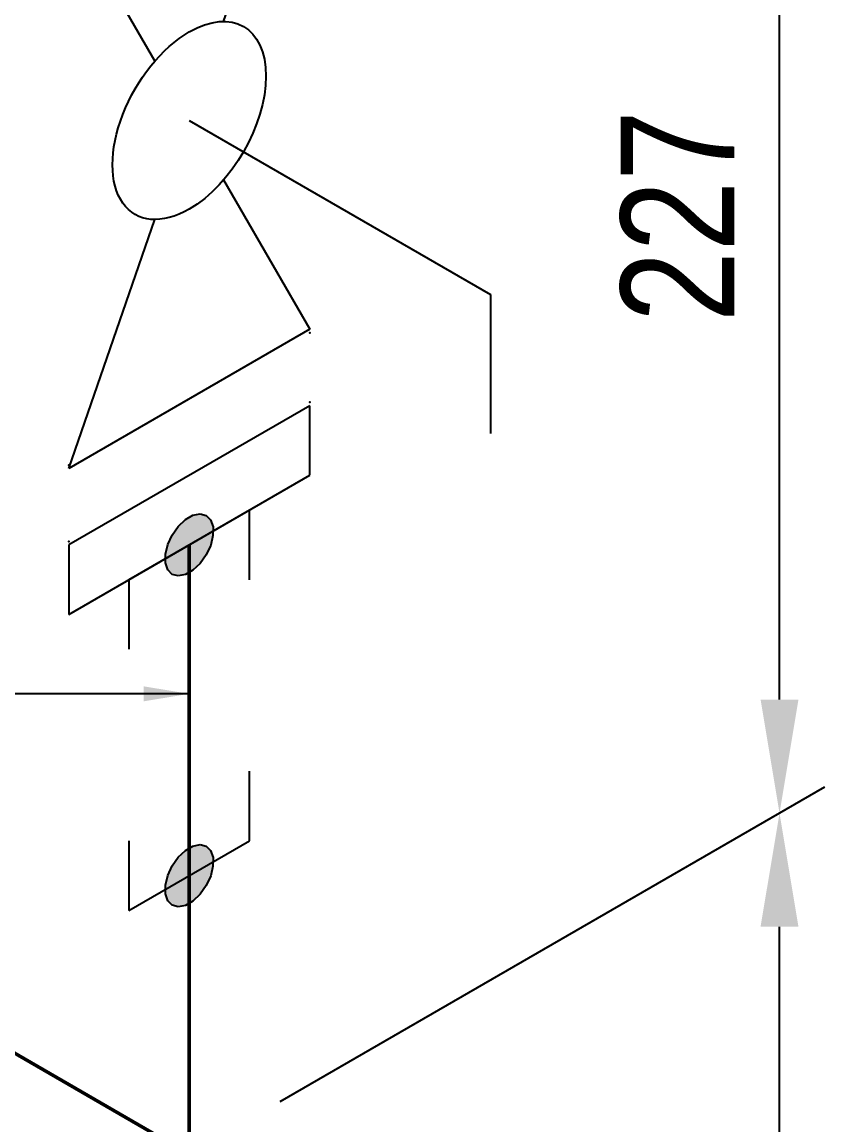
# Model space of a CAD drawing. Header units: millimetres. Extents: x 0 to 594, y 0 to 420.
# Drawn here: x 340.95 to 358.62, y 136.52 to 160.78 of the extents above; entities that cross this region are included whole.
import ezdxf
from ezdxf import colors
from ezdxf.entities.mleader import LeaderData, LeaderLine
from ezdxf.math import Vec2, Vec3

# ---------------------------------------------------------------- set-up
doc = ezdxf.new("R2010")
doc.units = ezdxf.units.MM
doc.header["$LTSCALE"] = 0.25
for name, color, linetype in [('밸브', 4, 'Continuous'), ('용접', 1, 'Continuous'), ('주석', 7, 'Continuous'), ('치수', 1, 'Continuous')]:
    doc.layers.add(name, color=color, linetype=linetype)
doc.layers.add('파이프 작은 보어', color=30, linetype='Continuous', lineweight=50)
doc.styles.add('AdskIsoMetric', font='arial.ttf', dxfattribs={"width": 0.8, "height": 2.5})
doc.styles.add('AdskIsoMetric-30', font='arial.ttf', dxfattribs={"width": 0.8, "height": 2.5})
doc.styles.add('AdskIsoMetric30', font='arial.ttf', dxfattribs={"width": 0.8, "oblique": 30, "height": 2.5})
doc.styles.get("Standard").update_dxf_attribs({"font": 'arial.ttf'})
doc.dimstyles.new('AdskIsoMetric', dxfattribs={"dimtxt": 2.5, "dimasz": 2.5, "dimexe": 1, "dimexo": 2, "dimgap": 0.8, "dimtad": 1, "dimdec": 0, "dimrnd": 1, "dimzin": 0, "dimdsep": 46, "dimtxsty": 'AdskIsoMetric', "dimcen": 0, "dimclrt": 7, "dimadec": 0, "dimazin": 0, "dimtfac": 1, "dimtdec": 0, "dimtmove": 1, "dimatfit": 3, "dimfxl": 0, "dimfrac": 2, "dimtolj": 1, "dimtzin": 0, "dimarcsym": 0})

# ---------------------------------------------------------------- blocks, each defined once
blk = doc.blocks.new('플랜지-1-IsoRight')
at = {"color": 0, "linetype": 'ByBlock', "lineweight": -2}
blk.add_wipeout([(0.0442, 0.1786), (-0.0442, 0.2296), (-0.0442, -0.1786), (0.0442, -0.2296)], dxfattribs=at)
at = {"color": 0, "linetype": 'ByBlock', "lineweight": -2, "extrusion": (0.707107, 0.408248, -0.57735)}
for p, q in [((0.0442, 0.1786), (-0.0442, 0.2296)), ((-0.0442, 0.2296), (-0.0442, -0.1786)), ((0.0442, -0.2296), (0.0442, 0.1786)), ((-0.0442, -0.1786), (0.0442, -0.2296))]:
    blk.add_line(p, q, dxfattribs=at)
at = {"color": 0, "linetype": 'ByBlock', "lineweight": -2}
blk.add_wipeout([(0.0442, 0.1786), (-0.0442, 0.2296), (-0.0442, -0.1786), (0.0442, -0.2296)], dxfattribs=at)
at = {"color": 0, "linetype": 'ByBlock', "lineweight": -2, "extrusion": (0.707107, 0.408248, -0.57735)}
for p, q in [((0.0442, 0.1786), (-0.0442, 0.2296)), ((-0.0442, 0.2296), (-0.0442, -0.1786)), ((0.0442, -0.2296), (0.0442, 0.1786)), ((-0.0442, -0.1786), (0.0442, -0.2296))]:
    blk.add_line(p, q, dxfattribs=at)
blk = doc.blocks.new('볼 밸브-1-IsoRight')
at = {"color": 0, "linetype": 'ByBlock', "lineweight": -2, "extrusion": (0.707107, 0.408248, -0.57735)}
for p, q in [((-0.1006, 0.1164), (-0.3536, 0.4082)), ((-0.3536, 0.4082), (-0.3536, 0)), ((0.1006, 0.0001), (0.3536, 0)), ((-0.3536, 0), (-0.1006, -0.0001)), ((0.3536, 0), (0.3536, -0.4082)), ((0.1125, -0.065), (0.1125, -0.065)), ((0.3536, -0.4082), (0.1007, -0.1162))]:
    blk.add_line(p, q, dxfattribs=at)
at = {"linetype": 'ByBlock', "extrusion": (-1.92296e-16, -1.11022e-16, -1)}
for start_param, end_param in [(-0.785398, 2.356194), (2.356194, 5.497787)]:
    blk.add_ellipse((0, 0), major_axis=(-0.0796, 0.1378), ratio=0.57735, start_param=start_param, end_param=end_param, dxfattribs=at)
blk = doc.blocks.new('Operator_Lever-2-IsoLeft')
at = {"color": 0, "linetype": 'ByBlock', "lineweight": -2, "extrusion": (0, -0.816497, -0.57735)}
for p, q in [((0, 0), (0.4419, 0.2552)), ((0.4419, 0.2552), (0.6187, 0.1531))]:
    blk.add_line(p, q, dxfattribs=at)
blk = doc.blocks.new('개스킷-1-IsoRight')
at = {"color": 0, "linetype": 'ByBlock', "lineweight": -2, "extrusion": (1, 0, 0)}
for p in [(-0.0442, 0.2296), (0.0442, 0.1786), (-0.0529, -0.1736), (0.0442, -0.2296)]:
    blk.add_point(p, dxfattribs=at)
blk = doc.blocks.new('*D87')
at = {"layer": 'Defpoints', "color": 0}
for p in [(357.619, 143.375), (344.629, 135.875), (344.629, 93.459)]:
    blk.add_point(p, dxfattribs=at)
at = {"layer": '치수', "color": 0, "lineweight": -2}
for p, q in [((346.629, 137.03), (358.619, 143.952)), ((357.619, 103.459), (357.619, 140.875)), ((346.629, 94.613), (358.619, 101.536))]:
    blk.add_line(p, q, dxfattribs=at)
at = {"layer": '치수', "color": 0}
for points in [[(357.202, 140.875), (358.036, 140.875), (357.619, 143.375)], [(357.202, 103.459), (358.036, 103.459), (357.619, 100.959)]]:
    blk.add_solid(points, dxfattribs=at)
at = {"layer": '치수', "color": 7, "insert": (355.353, 120.858), "char_height": 2.5, "attachment_point": 5, "rotation": 90, "style": 'AdskIsoMetric-30'}
blk.add_mtext('\\A1;327', dxfattribs=at)
blk = doc.blocks.new('*D88')
at = {"layer": 'Defpoints', "color": 0}
for p in [(357.619, 172.238), (347.28, 166.269), (344.629, 135.875)]:
    blk.add_point(p, dxfattribs=at)
at = {"layer": '치수', "color": 0, "lineweight": -2}
for p, q in [((349.28, 167.423), (358.619, 172.815)), ((357.619, 145.875), (357.619, 169.738)), ((346.629, 137.03), (358.619, 143.952))]:
    blk.add_line(p, q, dxfattribs=at)
at = {"layer": '치수', "color": 0}
for points in [[(357.202, 169.738), (358.036, 169.738), (357.619, 172.238)], [(357.202, 145.875), (358.036, 145.875), (357.619, 143.375)]]:
    blk.add_solid(points, dxfattribs=at)
at = {"layer": '치수', "color": 7, "insert": (355.374, 156.51), "char_height": 2.5, "attachment_point": 5, "rotation": 90, "style": 'AdskIsoMetric-30'}
blk.add_mtext('\\A1;227', dxfattribs=at)
blk = doc.blocks.new('*D89')
at = {"layer": 'Defpoints', "color": 0}
for p in [(303.795, 159.45), (344.629, 135.875), (331.638, 128.375)]:
    blk.add_point(p, dxfattribs=at)
at = {"layer": '치수', "color": 0, "lineweight": -2}
for p, q in [((301.795, 158.295), (289.805, 151.373)), ((292.97, 150.7), (329.473, 129.625)), ((342.629, 134.72), (330.638, 127.798))]:
    blk.add_line(p, q, dxfattribs=at)
at = {"layer": '치수', "color": 0}
for points in [[(293.178, 151.061), (292.762, 150.339), (290.805, 151.95)], [(329.681, 129.986), (329.265, 129.264), (331.638, 128.375)]]:
    blk.add_solid(points, dxfattribs=at)
at = {"layer": '치수', "color": 7, "insert": (313.488, 141.471), "char_height": 2.5, "attachment_point": 5, "rotation": 330, "style": 'AdskIsoMetric30'}
blk.add_mtext('\\A1;335', dxfattribs=at)
blk = doc.blocks.new('티-1-Iso2DSkew0')
at = {"color": 0, "linetype": 'ByBlock', "lineweight": -2, "extrusion": (-0.707107, -0.408248, 0.57735)}
for p, q in [((0, 0), (0, 6.124)), ((0, 0), (-5.303, 3.062)), ((0, -6.124), (0, 0))]:
    blk.add_line(p, q, dxfattribs=at)
blk = doc.blocks.new('SocketWeld-1-IsoRight')
blk.add_hatch(color=256).paths.add_polyline_path([(0.0055, 0.0371), (0.0057, 0.0369), (0.006, 0.0367), (0.0062, 0.0365), (0.0064, 0.0363), (0.0066, 0.0361), (0.0068, 0.0359), (0.007, 0.0357), (0.0072, 0.0355), (0.0075, 0.0353), (0.0077, 0.0351), (0.0079, 0.0349), (0.0081, 0.0347), (0.0083, 0.0345), (0.0085, 0.0343), (0.0088, 0.0341), (0.009, 0.0339), (0.0092, 0.0337), (0.0094, 0.0334), (0.0096, 0.0332), (0.0098, 0.033), (0.01, 0.0328), (0.0103, 0.0326), (0.0105, 0.0324), (0.0107, 0.0322), (0.0109, 0.032), (0.0111, 0.0318), (0.0113, 0.0316), (0.0115, 0.0314), (0.0118, 0.0312), (0.012, 0.031), (0.0122, 0.0308), (0.0124, 0.0306), (0.0126, 0.0304), (0.0128, 0.0302), (0.013, 0.03), (0.0133, 0.0298), (0.0135, 0.0296), (0.0137, 0.0294), (0.0139, 0.0292), (0.0141, 0.0289), (0.0143, 0.0287), (0.0145, 0.0285), (0.0148, 0.0283), (0.015, 0.0281), (0.0152, 0.0279), (0.0154, 0.0277), (0.0156, 0.0275), (0.0158, 0.0273), (0.0161, 0.0271), (0.0161, 0.0271), (0.0162, 0.0268), (0.0164, 0.0266), (0.0166, 0.0263), (0.0168, 0.0261), (0.017, 0.0258), (0.0171, 0.0256), (0.0173, 0.0253), (0.0175, 0.025), (0.0177, 0.0248), (0.0179, 0.0245), (0.0181, 0.0243), (0.0182, 0.024), (0.0184, 0.0237), (0.0186, 0.0235), (0.0188, 0.0232), (0.019, 0.023), (0.0192, 0.0227), (0.0193, 0.0225), (0.0195, 0.0222), (0.0197, 0.0219), (0.0199, 0.0217), (0.0201, 0.0214), (0.0203, 0.0212), (0.0204, 0.0209), (0.0206, 0.0206), (0.0208, 0.0204), (0.021, 0.0201), (0.0212, 0.0199), (0.0213, 0.0196), (0.0215, 0.0193), (0.0217, 0.0191), (0.0219, 0.0188), (0.0221, 0.0186), (0.0223, 0.0183), (0.0224, 0.0181), (0.0226, 0.0178), (0.0228, 0.0175), (0.023, 0.0173), (0.0232, 0.017), (0.0234, 0.0168), (0.0235, 0.0165), (0.0237, 0.0162), (0.0239, 0.016), (0.0241, 0.0157), (0.0243, 0.0155), (0.0245, 0.0152), (0.0246, 0.015), (0.0248, 0.0147), (0.025, 0.0144), (0.025, 0.0144), (0.0251, 0.0141), (0.0253, 0.0139), (0.0254, 0.0136), (0.0255, 0.0133), (0.0257, 0.013), (0.0258, 0.0127), (0.0259, 0.0124), (0.0261, 0.0121), (0.0262, 0.0118), (0.0263, 0.0116), (0.0265, 0.0113), (0.0266, 0.011), (0.0267, 0.0107), (0.0269, 0.0104), (0.027, 0.0101), (0.0271, 0.0098), (0.0273, 0.0095), (0.0274, 0.0093), (0.0275, 0.009), (0.0277, 0.0087), (0.0278, 0.0084), (0.0279, 0.0081), (0.0281, 0.0078), (0.0282, 0.0075), (0.0283, 0.0072), (0.0284, 0.007), (0.0286, 0.0067), (0.0287, 0.0064), (0.0288, 0.0061), (0.029, 0.0058), (0.0291, 0.0055), (0.0292, 0.0052), (0.0294, 0.0049), (0.0295, 0.0047), (0.0296, 0.0044), (0.0298, 0.0041), (0.0299, 0.0038), (0.03, 0.0035), (0.0302, 0.0032), (0.0303, 0.0029), (0.0304, 0.0026), (0.0306, 0.0024), (0.0307, 0.0021), (0.0308, 0.0018), (0.031, 0.0015), (0.0311, 0.0012), (0.0312, 0.0009), (0.0314, 0.0006), (0.0315, 0.0003), (0.0315, 0.0003), (0.0316, 0.0001), (0.0316, -0.0002), (0.0317, -0.0005), (0.0318, -0.0008), (0.0319, -0.0011), (0.0319, -0.0014), (0.032, -0.0017), (0.0321, -0.002), (0.0321, -0.0022), (0.0322, -0.0025), (0.0323, -0.0028), (0.0323, -0.0031), (0.0324, -0.0034), (0.0325, -0.0037), (0.0325, -0.004), (0.0326, -0.0043), (0.0327, -0.0046), (0.0328, -0.0048), (0.0328, -0.0051), (0.0329, -0.0054), (0.033, -0.0057), (0.033, -0.006), (0.0331, -0.0063), (0.0332, -0.0066), (0.0332, -0.0069), (0.0333, -0.0071), (0.0334, -0.0074), (0.0335, -0.0077), (0.0335, -0.008), (0.0336, -0.0083), (0.0337, -0.0086), (0.0337, -0.0089), (0.0338, -0.0092), (0.0339, -0.0095), (0.0339, -0.0097), (0.034, -0.01), (0.0341, -0.0103), (0.0342, -0.0106), (0.0342, -0.0109), (0.0343, -0.0112), (0.0344, -0.0115), (0.0344, -0.0118), (0.0345, -0.012), (0.0346, -0.0123), (0.0346, -0.0126), (0.0347, -0.0129), (0.0348, -0.0132), (0.0349, -0.0135), (0.0349, -0.0138), (0.0349, -0.0138), (0.0349, -0.014), (0.0349, -0.0143), (0.0349, -0.0146), (0.0349, -0.0148), (0.0349, -0.0151), (0.0349, -0.0153), (0.0349, -0.0156), (0.0349, -0.0159), (0.0349, -0.0161), (0.0349, -0.0164), (0.0349, -0.0166), (0.0349, -0.0169), (0.0349, -0.0172), (0.0349, -0.0174), (0.0349, -0.0177), (0.0349, -0.0179), (0.0349, -0.0182), (0.0349, -0.0185), (0.0349, -0.0187), (0.0349, -0.019), (0.0349, -0.0192), (0.0349, -0.0195), (0.0349, -0.0198), (0.0349, -0.02), (0.0349, -0.0203), (0.0349, -0.0206), (0.0349, -0.0208), (0.0349, -0.0211), (0.0349, -0.0213), (0.0349, -0.0216), (0.0349, -0.0219), (0.0349, -0.0221), (0.0349, -0.0224), (0.0349, -0.0226), (0.0349, -0.0229), (0.0349, -0.0232), (0.0349, -0.0234), (0.0349, -0.0237), (0.0349, -0.0239), (0.0349, -0.0242), (0.0349, -0.0245), (0.0349, -0.0247), (0.0349, -0.025), (0.0349, -0.0252), (0.0349, -0.0255), (0.0349, -0.0258), (0.0349, -0.026), (0.0349, -0.0263), (0.0349, -0.0265), (0.0349, -0.0265), (0.0349, -0.0268), (0.0348, -0.027), (0.0347, -0.0272), (0.0346, -0.0274), (0.0346, -0.0276), (0.0345, -0.0278), (0.0344, -0.028), (0.0344, -0.0282), (0.0343, -0.0284), (0.0342, -0.0286), (0.0342, -0.0288), (0.0341, -0.029), (0.034, -0.0292), (0.0339, -0.0295), (0.0339, -0.0297), (0.0338, -0.0299), (0.0337, -0.0301), (0.0337, -0.0303), (0.0336, -0.0305), (0.0335, -0.0307), (0.0335, -0.0309), (0.0334, -0.0311), (0.0333, -0.0313), (0.0332, -0.0315), (0.0332, -0.0317), (0.0331, -0.0319), (0.033, -0.0322), (0.033, -0.0324), (0.0329, -0.0326), (0.0328, -0.0328), (0.0328, -0.033), (0.0327, -0.0332), (0.0326, -0.0334), (0.0325, -0.0336), (0.0325, -0.0338), (0.0324, -0.034), (0.0323, -0.0342), (0.0323, -0.0344), (0.0322, -0.0346), (0.0321, -0.0349), (0.0321, -0.0351), (0.032, -0.0353), (0.0319, -0.0355), (0.0319, -0.0357), (0.0318, -0.0359), (0.0317, -0.0361), (0.0316, -0.0363), (0.0316, -0.0365), (0.0315, -0.0367), (0.0315, -0.0367), (0.0314, -0.0369), (0.0312, -0.037), (0.0311, -0.0371), (0.031, -0.0373), (0.0308, -0.0374), (0.0307, -0.0375), (0.0306, -0.0377), (0.0304, -0.0378), (0.0303, -0.0379), (0.0302, -0.0381), (0.03, -0.0382), (0.0299, -0.0383), (0.0298, -0.0385), (0.0296, -0.0386), (0.0295, -0.0387), (0.0294, -0.0389), (0.0292, -0.039), (0.0291, -0.0391), (0.029, -0.0393), (0.0288, -0.0394), (0.0287, -0.0395), (0.0286, -0.0397), (0.0284, -0.0398), (0.0283, -0.0399), (0.0282, -0.0401), (0.0281, -0.0402), (0.0279, -0.0403), (0.0278, -0.0405), (0.0277, -0.0406), (0.0275, -0.0408), (0.0274, -0.0409), (0.0273, -0.041), (0.0271, -0.0412), (0.027, -0.0413), (0.0269, -0.0414), (0.0267, -0.0416), (0.0266, -0.0417), (0.0265, -0.0418), (0.0263, -0.042), (0.0262, -0.0421), (0.0261, -0.0422), (0.0259, -0.0424), (0.0258, -0.0425), (0.0257, -0.0426), (0.0255, -0.0428), (0.0254, -0.0429), (0.0253, -0.043), (0.0251, -0.0432), (0.025, -0.0433), (0.025, -0.0433), (0.0248, -0.0433), (0.0246, -0.0434), (0.0245, -0.0434), (0.0243, -0.0435), (0.0241, -0.0435), (0.0239, -0.0436), (0.0237, -0.0436), (0.0235, -0.0437), (0.0234, -0.0437), (0.0232, -0.0438), (0.023, -0.0438), (0.0228, -0.0439), (0.0226, -0.0439), (0.0224, -0.044), (0.0223, -0.044), (0.0221, -0.0441), (0.0219, -0.0441), (0.0217, -0.0442), (0.0215, -0.0442), (0.0213, -0.0443), (0.0212, -0.0443), (0.021, -0.0444), (0.0208, -0.0444), (0.0206, -0.0444), (0.0204, -0.0445), (0.0203, -0.0445), (0.0201, -0.0446), (0.0199, -0.0446), (0.0197, -0.0447), (0.0195, -0.0447), (0.0193, -0.0448), (0.0192, -0.0448), (0.019, -0.0449), (0.0188, -0.0449), (0.0186, -0.045), (0.0184, -0.045), (0.0182, -0.0451), (0.0181, -0.0451), (0.0179, -0.0452), (0.0177, -0.0452), (0.0175, -0.0453), (0.0173, -0.0453), (0.0171, -0.0454), (0.017, -0.0454), (0.0168, -0.0455), (0.0166, -0.0455), (0.0164, -0.0455), (0.0162, -0.0456), (0.0161, -0.0456), (0.0161, -0.0456), (0.0158, -0.0456), (0.0156, -0.0456), (0.0154, -0.0455), (0.0152, -0.0455), (0.015, -0.0454), (0.0148, -0.0454), (0.0145, -0.0453), (0.0143, -0.0453), (0.0141, -0.0453), (0.0139, -0.0452), (0.0137, -0.0452), (0.0135, -0.0451), (0.0133, -0.0451), (0.013, -0.045), (0.0128, -0.045), (0.0126, -0.0449), (0.0124, -0.0449), (0.0122, -0.0449), (0.012, -0.0448), (0.0118, -0.0448), (0.0115, -0.0447), (0.0113, -0.0447), (0.0111, -0.0446), (0.0109, -0.0446), (0.0107, -0.0446), (0.0105, -0.0445), (0.0103, -0.0445), (0.01, -0.0444), (0.0098, -0.0444), (0.0096, -0.0443), (0.0094, -0.0443), (0.0092, -0.0443), (0.009, -0.0442), (0.0088, -0.0442), (0.0085, -0.0441), (0.0083, -0.0441), (0.0081, -0.044), (0.0079, -0.044), (0.0077, -0.0439), (0.0075, -0.0439), (0.0072, -0.0439), (0.007, -0.0438), (0.0068, -0.0438), (0.0066, -0.0437), (0.0064, -0.0437), (0.0062, -0.0436), (0.006, -0.0436), (0.0057, -0.0436), (0.0055, -0.0435), (0.0055, -0.0435), (0.0053, -0.0434), (0.0051, -0.0433), (0.0049, -0.0431), (0.0046, -0.043), (0.0044, -0.0429), (0.0042, -0.0427), (0.004, -0.0426), (0.0037, -0.0425), (0.0035, -0.0423), (0.0033, -0.0422), (0.003, -0.0421), (0.0028, -0.042), (0.0026, -0.0418), (0.0024, -0.0417), (0.0021, -0.0416), (0.0019, -0.0414), (0.0017, -0.0413), (0.0015, -0.0412), (0.0012, -0.041), (0.001, -0.0409), (0.0008, -0.0408), (0.0006, -0.0406), (0.0003, -0.0405), (0.0001, -0.0404), (-0.0001, -0.0403), (-0.0003, -0.0401), (-0.0006, -0.04), (-0.0008, -0.0399), (-0.001, -0.0397), (-0.0012, -0.0396), (-0.0015, -0.0395), (-0.0017, -0.0393), (-0.0019, -0.0392), (-0.0021, -0.0391), (-0.0024, -0.039), (-0.0026, -0.0388), (-0.0028, -0.0387), (-0.003, -0.0386), (-0.0033, -0.0384), (-0.0035, -0.0383), (-0.0037, -0.0382), (-0.004, -0.038), (-0.0042, -0.0379), (-0.0044, -0.0378), (-0.0046, -0.0377), (-0.0049, -0.0375), (-0.0051, -0.0374), (-0.0053, -0.0373), (-0.0055, -0.0371), (-0.0055, -0.0371), (-0.0057, -0.0369), (-0.006, -0.0367), (-0.0062, -0.0365), (-0.0064, -0.0363), (-0.0066, -0.0361), (-0.0068, -0.0359), (-0.007, -0.0357), (-0.0072, -0.0355), (-0.0075, -0.0353), (-0.0077, -0.0351), (-0.0079, -0.0349), (-0.0081, -0.0347), (-0.0083, -0.0345), (-0.0085, -0.0343), (-0.0088, -0.0341), (-0.009, -0.0339), (-0.0092, -0.0337), (-0.0094, -0.0334), (-0.0096, -0.0332), (-0.0098, -0.033), (-0.01, -0.0328), (-0.0103, -0.0326), (-0.0105, -0.0324), (-0.0107, -0.0322), (-0.0109, -0.032), (-0.0111, -0.0318), (-0.0113, -0.0316), (-0.0115, -0.0314), (-0.0118, -0.0312), (-0.012, -0.031), (-0.0122, -0.0308), (-0.0124, -0.0306), (-0.0126, -0.0304), (-0.0128, -0.0302), (-0.013, -0.03), (-0.0133, -0.0298), (-0.0135, -0.0296), (-0.0137, -0.0294), (-0.0139, -0.0292), (-0.0141, -0.0289), (-0.0143, -0.0287), (-0.0145, -0.0285), (-0.0148, -0.0283), (-0.015, -0.0281), (-0.0152, -0.0279), (-0.0154, -0.0277), (-0.0156, -0.0275), (-0.0158, -0.0273), (-0.0161, -0.0271), (-0.0161, -0.0271), (-0.0162, -0.0268), (-0.0164, -0.0266), (-0.0166, -0.0263), (-0.0168, -0.0261), (-0.017, -0.0258), (-0.0171, -0.0256), (-0.0173, -0.0253), (-0.0175, -0.025), (-0.0177, -0.0248), (-0.0179, -0.0245), (-0.0181, -0.0243), (-0.0182, -0.024), (-0.0184, -0.0237), (-0.0186, -0.0235), (-0.0188, -0.0232), (-0.019, -0.023), (-0.0192, -0.0227), (-0.0193, -0.0225), (-0.0195, -0.0222), (-0.0197, -0.0219), (-0.0199, -0.0217), (-0.0201, -0.0214), (-0.0203, -0.0212), (-0.0204, -0.0209), (-0.0206, -0.0206), (-0.0208, -0.0204), (-0.021, -0.0201), (-0.0212, -0.0199), (-0.0213, -0.0196), (-0.0215, -0.0193), (-0.0217, -0.0191), (-0.0219, -0.0188), (-0.0221, -0.0186), (-0.0223, -0.0183), (-0.0224, -0.0181), (-0.0226, -0.0178), (-0.0228, -0.0175), (-0.023, -0.0173), (-0.0232, -0.017), (-0.0234, -0.0168), (-0.0235, -0.0165), (-0.0237, -0.0162), (-0.0239, -0.016), (-0.0241, -0.0157), (-0.0243, -0.0155), (-0.0245, -0.0152), (-0.0246, -0.015), (-0.0248, -0.0147), (-0.025, -0.0144), (-0.025, -0.0144), (-0.0251, -0.0141), (-0.0253, -0.0139), (-0.0254, -0.0136), (-0.0255, -0.0133), (-0.0257, -0.013), (-0.0258, -0.0127), (-0.0259, -0.0124), (-0.0261, -0.0121), (-0.0262, -0.0118), (-0.0263, -0.0116), (-0.0265, -0.0113), (-0.0266, -0.011), (-0.0267, -0.0107), (-0.0269, -0.0104), (-0.027, -0.0101), (-0.0271, -0.0098), (-0.0273, -0.0095), (-0.0274, -0.0093), (-0.0275, -0.009), (-0.0277, -0.0087), (-0.0278, -0.0084), (-0.0279, -0.0081), (-0.0281, -0.0078), (-0.0282, -0.0075), (-0.0283, -0.0072), (-0.0284, -0.007), (-0.0286, -0.0067), (-0.0287, -0.0064), (-0.0288, -0.0061), (-0.029, -0.0058), (-0.0291, -0.0055), (-0.0292, -0.0052), (-0.0294, -0.0049), (-0.0295, -0.0047), (-0.0296, -0.0044), (-0.0298, -0.0041), (-0.0299, -0.0038), (-0.03, -0.0035), (-0.0302, -0.0032), (-0.0303, -0.0029), (-0.0304, -0.0026), (-0.0306, -0.0024), (-0.0307, -0.0021), (-0.0308, -0.0018), (-0.031, -0.0015), (-0.0311, -0.0012), (-0.0312, -0.0009), (-0.0314, -0.0006), (-0.0315, -0.0003), (-0.0315, -0.0003), (-0.0316, -0.0001), (-0.0316, 0.0002), (-0.0317, 0.0005), (-0.0318, 0.0008), (-0.0319, 0.0011), (-0.0319, 0.0014), (-0.032, 0.0017), (-0.0321, 0.002), (-0.0321, 0.0022), (-0.0322, 0.0025), (-0.0323, 0.0028), (-0.0323, 0.0031), (-0.0324, 0.0034), (-0.0325, 0.0037), (-0.0325, 0.004), (-0.0326, 0.0043), (-0.0327, 0.0046), (-0.0328, 0.0048), (-0.0328, 0.0051), (-0.0329, 0.0054), (-0.033, 0.0057), (-0.033, 0.006), (-0.0331, 0.0063), (-0.0332, 0.0066), (-0.0332, 0.0069), (-0.0333, 0.0071), (-0.0334, 0.0074), (-0.0335, 0.0077), (-0.0335, 0.008), (-0.0336, 0.0083), (-0.0337, 0.0086), (-0.0337, 0.0089), (-0.0338, 0.0092), (-0.0339, 0.0095), (-0.0339, 0.0097), (-0.034, 0.01), (-0.0341, 0.0103), (-0.0342, 0.0106), (-0.0342, 0.0109), (-0.0343, 0.0112), (-0.0344, 0.0115), (-0.0344, 0.0118), (-0.0345, 0.012), (-0.0346, 0.0123), (-0.0346, 0.0126), (-0.0347, 0.0129), (-0.0348, 0.0132), (-0.0349, 0.0135), (-0.0349, 0.0138), (-0.0349, 0.0138), (-0.0349, 0.014), (-0.0349, 0.0143), (-0.0349, 0.0146), (-0.0349, 0.0148), (-0.0349, 0.0151), (-0.0349, 0.0153), (-0.0349, 0.0156), (-0.0349, 0.0159), (-0.0349, 0.0161), (-0.0349, 0.0164), (-0.0349, 0.0166), (-0.0349, 0.0169), (-0.0349, 0.0172), (-0.0349, 0.0174), (-0.0349, 0.0177), (-0.0349, 0.0179), (-0.0349, 0.0182), (-0.0349, 0.0185), (-0.0349, 0.0187), (-0.0349, 0.019), (-0.0349, 0.0192), (-0.0349, 0.0195), (-0.0349, 0.0198), (-0.0349, 0.02), (-0.0349, 0.0203), (-0.0349, 0.0206), (-0.0349, 0.0208), (-0.0349, 0.0211), (-0.0349, 0.0213), (-0.0349, 0.0216), (-0.0349, 0.0219), (-0.0349, 0.0221), (-0.0349, 0.0224), (-0.0349, 0.0226), (-0.0349, 0.0229), (-0.0349, 0.0232), (-0.0349, 0.0234), (-0.0349, 0.0237), (-0.0349, 0.0239), (-0.0349, 0.0242), (-0.0349, 0.0245), (-0.0349, 0.0247), (-0.0349, 0.025), (-0.0349, 0.0252), (-0.0349, 0.0255), (-0.0349, 0.0258), (-0.0349, 0.026), (-0.0349, 0.0263), (-0.0349, 0.0265), (-0.0349, 0.0265), (-0.0349, 0.0268), (-0.0348, 0.027), (-0.0347, 0.0272), (-0.0346, 0.0274), (-0.0346, 0.0276), (-0.0345, 0.0278), (-0.0344, 0.028), (-0.0344, 0.0282), (-0.0343, 0.0284), (-0.0342, 0.0286), (-0.0342, 0.0288), (-0.0341, 0.029), (-0.034, 0.0292), (-0.0339, 0.0295), (-0.0339, 0.0297), (-0.0338, 0.0299), (-0.0337, 0.0301), (-0.0337, 0.0303), (-0.0336, 0.0305), (-0.0335, 0.0307), (-0.0335, 0.0309), (-0.0334, 0.0311), (-0.0333, 0.0313), (-0.0332, 0.0315), (-0.0332, 0.0317), (-0.0331, 0.0319), (-0.033, 0.0322), (-0.033, 0.0324), (-0.0329, 0.0326), (-0.0328, 0.0328), (-0.0328, 0.033), (-0.0327, 0.0332), (-0.0326, 0.0334), (-0.0325, 0.0336), (-0.0325, 0.0338), (-0.0324, 0.034), (-0.0323, 0.0342), (-0.0323, 0.0344), (-0.0322, 0.0346), (-0.0321, 0.0349), (-0.0321, 0.0351), (-0.032, 0.0353), (-0.0319, 0.0355), (-0.0319, 0.0357), (-0.0318, 0.0359), (-0.0317, 0.0361), (-0.0316, 0.0363), (-0.0316, 0.0365), (-0.0315, 0.0367), (-0.0315, 0.0367), (-0.0314, 0.0369), (-0.0312, 0.037), (-0.0311, 0.0371), (-0.031, 0.0373), (-0.0308, 0.0374), (-0.0307, 0.0375), (-0.0306, 0.0377), (-0.0304, 0.0378), (-0.0303, 0.0379), (-0.0302, 0.0381), (-0.03, 0.0382), (-0.0299, 0.0383), (-0.0298, 0.0385), (-0.0296, 0.0386), (-0.0295, 0.0387), (-0.0294, 0.0389), (-0.0292, 0.039), (-0.0291, 0.0391), (-0.029, 0.0393), (-0.0288, 0.0394), (-0.0287, 0.0395), (-0.0286, 0.0397), (-0.0284, 0.0398), (-0.0283, 0.0399), (-0.0282, 0.0401), (-0.0281, 0.0402), (-0.0279, 0.0403), (-0.0278, 0.0405), (-0.0277, 0.0406), (-0.0275, 0.0408), (-0.0274, 0.0409), (-0.0273, 0.041), (-0.0271, 0.0412), (-0.027, 0.0413), (-0.0269, 0.0414), (-0.0267, 0.0416), (-0.0266, 0.0417), (-0.0265, 0.0418), (-0.0263, 0.042), (-0.0262, 0.0421), (-0.0261, 0.0422), (-0.0259, 0.0424), (-0.0258, 0.0425), (-0.0257, 0.0426), (-0.0255, 0.0428), (-0.0254, 0.0429), (-0.0253, 0.043), (-0.0251, 0.0432), (-0.025, 0.0433), (-0.025, 0.0433), (-0.0248, 0.0433), (-0.0246, 0.0434), (-0.0245, 0.0434), (-0.0243, 0.0435), (-0.0241, 0.0435), (-0.0239, 0.0436), (-0.0237, 0.0436), (-0.0235, 0.0437), (-0.0234, 0.0437), (-0.0232, 0.0438), (-0.023, 0.0438), (-0.0228, 0.0439), (-0.0226, 0.0439), (-0.0224, 0.044), (-0.0223, 0.044), (-0.0221, 0.0441), (-0.0219, 0.0441), (-0.0217, 0.0442), (-0.0215, 0.0442), (-0.0213, 0.0443), (-0.0212, 0.0443), (-0.021, 0.0444), (-0.0208, 0.0444), (-0.0206, 0.0444), (-0.0204, 0.0445), (-0.0203, 0.0445), (-0.0201, 0.0446), (-0.0199, 0.0446), (-0.0197, 0.0447), (-0.0195, 0.0447), (-0.0193, 0.0448), (-0.0192, 0.0448), (-0.019, 0.0449), (-0.0188, 0.0449), (-0.0186, 0.045), (-0.0184, 0.045), (-0.0182, 0.0451), (-0.0181, 0.0451), (-0.0179, 0.0452), (-0.0177, 0.0452), (-0.0175, 0.0453), (-0.0173, 0.0453), (-0.0171, 0.0454), (-0.017, 0.0454), (-0.0168, 0.0455), (-0.0166, 0.0455), (-0.0164, 0.0455), (-0.0162, 0.0456), (-0.0161, 0.0456), (-0.0161, 0.0456), (-0.0158, 0.0456), (-0.0156, 0.0456), (-0.0154, 0.0455), (-0.0152, 0.0455), (-0.015, 0.0454), (-0.0148, 0.0454), (-0.0145, 0.0453), (-0.0143, 0.0453), (-0.0141, 0.0453), (-0.0139, 0.0452), (-0.0137, 0.0452), (-0.0135, 0.0451), (-0.0133, 0.0451), (-0.013, 0.045), (-0.0128, 0.045), (-0.0126, 0.0449), (-0.0124, 0.0449), (-0.0122, 0.0449), (-0.012, 0.0448), (-0.0118, 0.0448), (-0.0115, 0.0447), (-0.0113, 0.0447), (-0.0111, 0.0446), (-0.0109, 0.0446), (-0.0107, 0.0446), (-0.0105, 0.0445), (-0.0103, 0.0445), (-0.01, 0.0444), (-0.0098, 0.0444), (-0.0096, 0.0443), (-0.0094, 0.0443), (-0.0092, 0.0443), (-0.009, 0.0442), (-0.0088, 0.0442), (-0.0085, 0.0441), (-0.0083, 0.0441), (-0.0081, 0.044), (-0.0079, 0.044), (-0.0077, 0.0439), (-0.0075, 0.0439), (-0.0072, 0.0439), (-0.007, 0.0438), (-0.0068, 0.0438), (-0.0066, 0.0437), (-0.0064, 0.0437), (-0.0062, 0.0436), (-0.006, 0.0436), (-0.0057, 0.0436), (-0.0055, 0.0435), (-0.0055, 0.0435), (-0.0053, 0.0434), (-0.0051, 0.0433), (-0.0049, 0.0431), (-0.0046, 0.043), (-0.0044, 0.0429), (-0.0042, 0.0427), (-0.004, 0.0426), (-0.0037, 0.0425), (-0.0035, 0.0423), (-0.0033, 0.0422), (-0.003, 0.0421), (-0.0028, 0.042), (-0.0026, 0.0418), (-0.0024, 0.0417), (-0.0021, 0.0416), (-0.0019, 0.0414), (-0.0017, 0.0413), (-0.0015, 0.0412), (-0.0012, 0.041), (-0.001, 0.0409), (-0.0008, 0.0408), (-0.0006, 0.0406), (-0.0003, 0.0405), (-0.0001, 0.0404), (0.0001, 0.0403), (0.0003, 0.0401), (0.0006, 0.04), (0.0008, 0.0399), (0.001, 0.0397), (0.0012, 0.0396), (0.0015, 0.0395), (0.0017, 0.0393), (0.0019, 0.0392), (0.0021, 0.0391), (0.0024, 0.039), (0.0026, 0.0388), (0.0028, 0.0387), (0.003, 0.0386), (0.0033, 0.0384), (0.0035, 0.0383), (0.0037, 0.0382), (0.004, 0.038), (0.0042, 0.0379), (0.0044, 0.0378), (0.0046, 0.0377), (0.0049, 0.0375), (0.0051, 0.0374), (0.0053, 0.0373)], flags=0)
at = {"color": 0, "linetype": 'ByBlock', "lineweight": -2, "extrusion": (0.707107, 0.408248, -0.57735)}
for p, q in [((0, 0.1021), (-0.0884, 0.1531)), ((0, -0.1021), (0, 0.1021)), ((-0.0349, 0.0265), (-0.0315, 0.0367)), ((-0.0315, 0.0367), (-0.025, 0.0433)), ((-0.025, 0.0433), (-0.0161, 0.0456)), ((-0.0161, 0.0456), (-0.0055, 0.0435)), ((-0.0055, 0.0435), (0.0055, 0.0371)), ((0.0055, 0.0371), (0.0161, 0.0271)), ((-0.0349, 0.0138), (-0.0349, 0.0265)), ((0.0161, 0.0271), (0.025, 0.0144)), ((-0.0315, -0.0003), (-0.0349, 0.0138)), ((0.025, 0.0144), (0.0315, 0.0003)), ((0.0315, 0.0003), (0.0349, -0.0138)), ((-0.025, -0.0144), (-0.0315, -0.0003)), ((-0.0161, -0.0271), (-0.025, -0.0144)), ((0.0349, -0.0138), (0.0349, -0.0265)), ((-0.0055, -0.0371), (-0.0161, -0.0271)), ((0.0349, -0.0265), (0.0315, -0.0367)), ((0.0055, -0.0435), (-0.0055, -0.0371)), ((0.0161, -0.0456), (0.0055, -0.0435)), ((0.025, -0.0433), (0.0161, -0.0456)), ((0.0315, -0.0367), (0.025, -0.0433)), ((-0.0884, -0.051), (0, -0.1021))]:
    blk.add_line(p, q, dxfattribs=at)

msp = doc.modelspace()

# ---------------------------------------------------------------- block references
at = {"layer": '밸브', "xscale": 15, "yscale": 15, "zscale": 15, "rotation": 120.0000000000482}
msp.add_blockref('플랜지-1-IsoRight', (344.6286, 150.0424), dxfattribs=at)
at = {"layer": '용접', "xscale": 15, "yscale": 15, "zscale": 15, "rotation": 299.9999999999945}
msp.add_blockref('SocketWeld-1-IsoRight', (344.6286, 141.9987), dxfattribs=at)
at = {"layer": '파이프 작은 보어'}
msp.add_blockref('티-1-Iso2DSkew0', (344.6286, 135.8749), dxfattribs=at)

# ---------------------------------------------------------------- dimensions: what is measured, and where the dimension line sits
at = {"layer": '치수'}
dim = msp.add_linear_dim(base=(357.619, 143.3749), p1=(344.6286, 93.4587), p2=(344.6286, 135.8749), angle=90, text='327', dimstyle='AdskIsoMetric', override={"dimtad": 0, "dimlfac": 7.697704, "dimtxsty": 'AdskIsoMetric-30', "dimse1": 0, "dimse2": 0, "dimsd1": 0, "dimsd2": 0, "dimtmove": 1}, dxfattribs=at)
dim.commit()
dim.dimension.update_dxf_attribs({"geometry": '*D87', "text_midpoint": (355.3527, 120.8584), "dimtype": 160})

# ---------------------------------------------------------------- leaders
at = {"layer": '주석'}
ml = msp.add_multileader_mtext('Standard', dxfattribs=at)
ml.set_content('')
ml.set_leader_properties()
ml.build(insert=Vec2(0, 0))
ml.multileader.update_dxf_attribs({"dogleg_length": 0, "arrow_head_size": 0})
ctx = ml.context
ctx.base_point, ctx.arrow_head_size, ctx.plane_origin = Vec3(339.1593, 146), 0, Vec3(44.6593, 0)
notes = []
notes.append((ctx, [(0, (1, 1, 0), (339.1593, 146), (-1, 0), 0, [(0, [(344.6286, 146)], 0, [])])]))
ctx.mtext, ml.multileader.dxf.content_type = None, 0
for ctx, leaders in notes:
    for number, flags, end, landing, length, lines in leaders:
        leader = LeaderData()
        leader.index, (leader.has_last_leader_line, leader.has_dogleg_vector, leader.attachment_direction) = number, flags
        leader.last_leader_point, leader.dogleg_vector, leader.dogleg_length = Vec3(end), Vec3(landing), length
        for number, points, colour, breaks in lines:
            line = LeaderLine()
            line.index, line.vertices, line.color, line.breaks = number, Vec3.list(points), colors.encode_raw_color(colour), breaks
            leader.lines.append(line)
        ctx.leaders.append(leader)

# ---------------------------------------------------------------- next in the draw order: linework, layer by layer
at = {"layer": '파이프 작은 보어'}
msp.add_lwpolyline([(344.6286, 141.9987), (344.6286, 149.277)], dxfattribs=at)

# ---------------------------------------------------------------- next in the draw order: block references
at = {"layer": '밸브', "xscale": 15, "yscale": 15, "zscale": 15}
for name, p, rotation in [('볼 밸브-1-IsoRight', (344.6286, 158.614), 300.0000000000782), ('Operator_Lever-2-IsoLeft', (344.6286, 158.614), 300.0000000000541), ('개스킷-1-IsoRight', (344.6286, 151.6491), 300.0000000000876)]:
    msp.add_blockref(name, p, dxfattribs=dict(at, rotation=rotation))
at = {"layer": '용접', "xscale": 15, "yscale": 15, "zscale": 15, "rotation": 119.9999999999743}
msp.add_blockref('SocketWeld-1-IsoRight', (344.6286, 149.277), dxfattribs=at)

# ---------------------------------------------------------------- next in the draw order: dimensions: what is measured, and where the dimension line sits
at = {"layer": '치수'}
for base, p1, p2, angle, text, override, picture, middle in [((357.619, 172.2377), (344.6286, 135.8749), (347.2802, 166.2686), 90, '227', {"dimtad": 0, "dimlfac": 7.470322, "dimtxsty": 'AdskIsoMetric-30', "dimse1": 0, "dimse2": 0, "dimsd1": 0, "dimsd2": 0, "dimtmove": 1}, '*D88', (355.374, 156.5102)), ((331.6382, 128.3749), (303.7952, 159.4501), (344.6286, 135.8749), 330, '335', {"dimtad": 0, "dimlfac": 7.099796, "dimtxsty": 'AdskIsoMetric30', "dimse1": 0, "dimse2": 0, "dimsd1": 0, "dimsd2": 0, "dimtmove": 1}, '*D89', (313.4878, 141.471))]:
    dim = msp.add_linear_dim(base=base, p1=p1, p2=p2, angle=angle, text=text, dimstyle='AdskIsoMetric', override=override, dxfattribs=at)
    dim.commit()
    dim.dimension.update_dxf_attribs({"geometry": picture, "text_midpoint": middle, "dimtype": 160})

doc.saveas('drawing.dxf')
